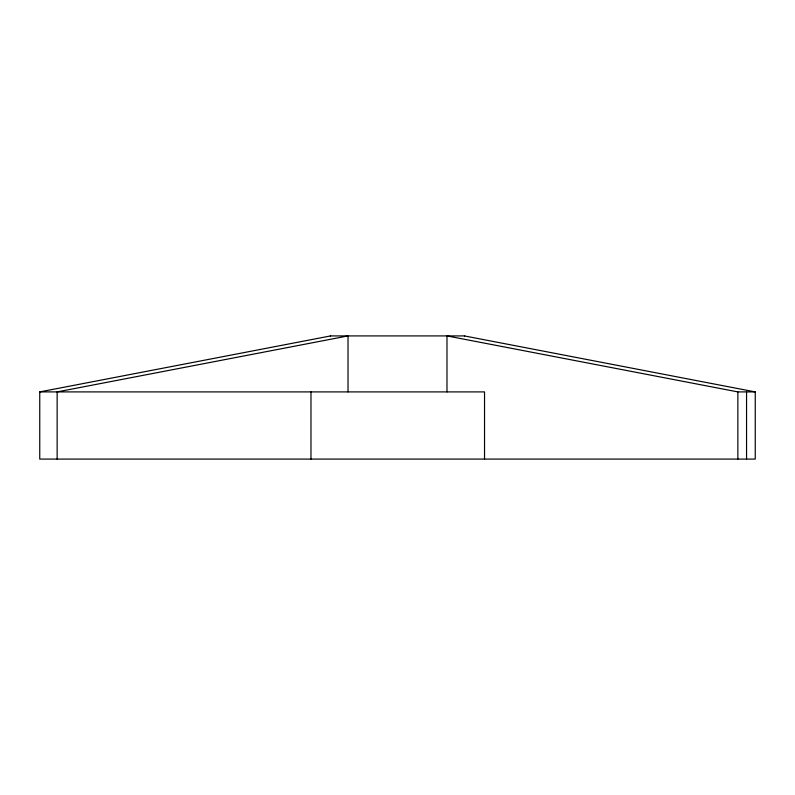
<?xml version="1.0" encoding="UTF-8"?>
<svg xmlns="http://www.w3.org/2000/svg" width="795" height="795" viewBox="0 0 795 795"><rect width="100%" height="100%" fill="white"/><g stroke="black" fill="none" stroke-linecap="round" stroke-linejoin="round"><path stroke-width="1.19" d="M464.369 335.917L755.25 391.905L755.25 459.083L39.75 459.083L39.75 391.905L330.631 335.917M330.322 335.917L464.678 335.917M39.75 391.905L484.533 391.905L484.533 459.083M446.979 391.905L446.979 335.917L737.859 391.905L755.25 391.905M746.555 391.905L746.555 459.083M737.859 391.905L737.859 459.083M348.021 391.905L348.021 335.917L57.141 391.905L57.141 459.083M310.974 391.905L310.974 459.083"/></g></svg>
